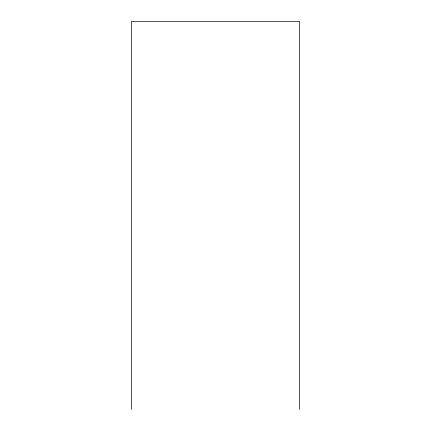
<?xml version="1.0" encoding="UTF-8"?>
<svg xmlns="http://www.w3.org/2000/svg" width="431" height="431" viewBox="0 0 431 431"><rect width="100%" height="100%" fill="white"/><g stroke="black" fill="none" stroke-linecap="round" stroke-linejoin="round"><path stroke-width="0.65" d="M299.631 409.45L299.631 21.55L131.369 21.55L131.369 409.45"/></g></svg>
